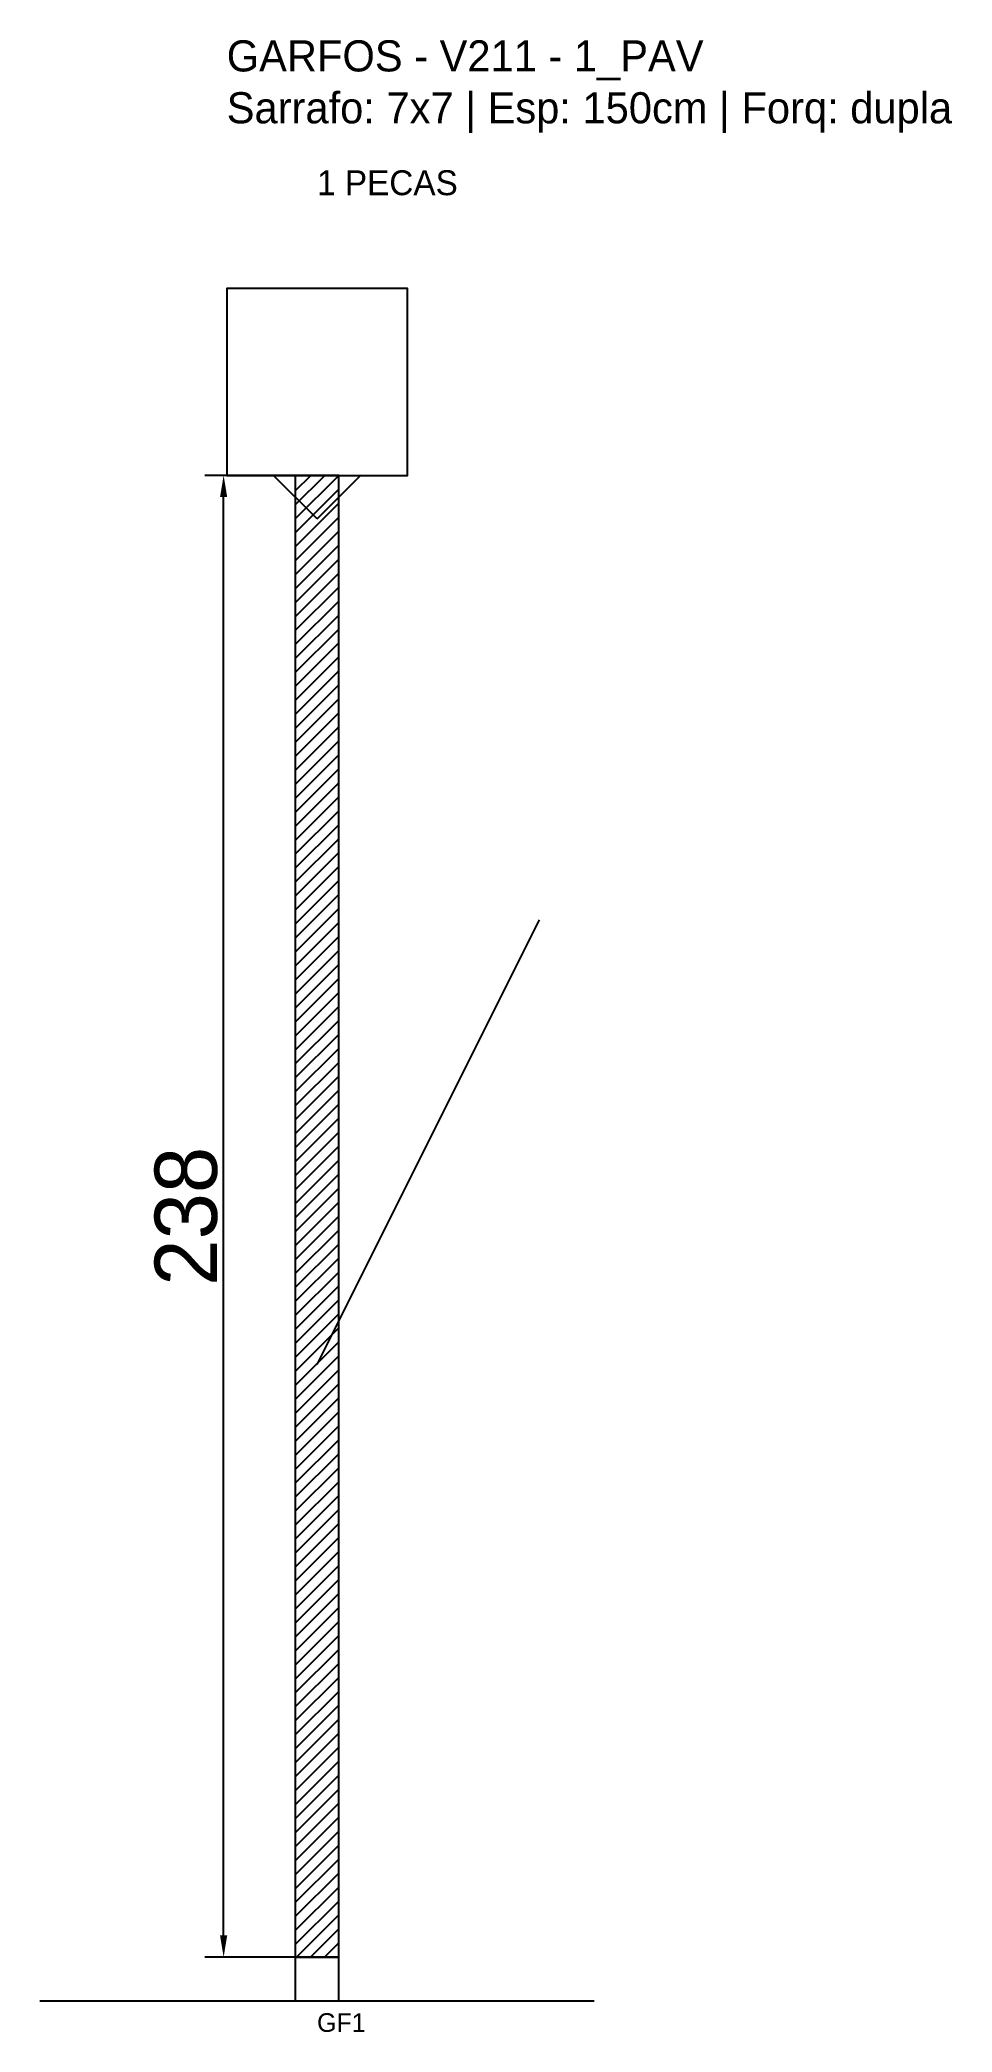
# Model space of a CAD drawing. Header units: metres. Extents: x -30 to 116, y -12 to 308.
import ezdxf

# ---------------------------------------------------------------- set-up
doc = ezdxf.new("R2010")
doc.units = ezdxf.units.M
for name, color, linetype in [('BARRA_ANCORAGEM', 1, 'Continuous'), ('COTA', 241, 'Continuous'), ('GARFOS OK', 3, 'Continuous'), ('NOME DA VIGA', 6, 'Continuous'), ('SARR_7x7', 40, 'Continuous'), ('VIGAS', 3, 'Continuous')]:
    doc.layers.add(name, color=color, linetype=linetype)
doc.dimstyles.new('EZ DXF', dxfattribs={"dimtxt": 10, "dimasz": 3.5, "dimexe": 3, "dimexo": 1.5, "dimgap": 1, "dimtad": 1, "dimdec": 1, "dimdsep": 46, "dimcen": 2.5, "dimazin": 3, "dimtfac": 1, "dimtmove": 0, "dimatfit": 3})

msp = doc.modelspace()

# ---------------------------------------------------------------- hatches: boundary and pattern name
at = {"layer": 'COTA'}
h = msp.add_hatch(dxfattribs=at)
h.set_pattern_fill('ANSI31', scale=0.5)
h.paths.add_polyline_path([(11, 0), (18, 0), (18, 238), (11, 238)])

# ---------------------------------------------------------------- linework, layer by layer
at = {"layer": 'BARRA_ANCORAGEM'}
msp.add_line((14.5, 95.2), (50.2, 166.6), dxfattribs=at)
at = {"layer": 'GARFOS OK'}
for p, q in [((14.5, 231), (7.5, 238)), ((7.5, 238), (21.5, 238)), ((14.5, 231), (21.5, 238))]:
    msp.add_line(p, q, dxfattribs=at)
at = {"layer": 'GARFOS OK', "linetype": 'CONTINUOUS'}
msp.add_line((-30, -7), (59, -7), dxfattribs=at)
at = {"layer": 'GARFOS OK'}
msp.add_lwpolyline([(11, 0), (18, 0), (18, 238), (11, 238), (11, 0)], dxfattribs=at)
at = {"layer": 'SARR_7x7'}
msp.add_lwpolyline([(11, -7), (18, -7), (18, 0), (11, 0), (11, -7)], dxfattribs=at)
at = {"layer": 'VIGAS'}
msp.add_lwpolyline([(0, 238), (29, 238), (29, 268), (0, 268), (0, 238)], dxfattribs=at)

# ---------------------------------------------------------------- texts
at = {"layer": 'NOME DA VIGA'}
for s, height, p in [('1 PECAS', 4, (14.5, 283)), ('GF1', 3, (14.5, -12))]:
    msp.add_text(s, height=height, dxfattribs=at).set_placement(p)
at = {"layer": 'NOME DA VIGA', "insert": (0, 293), "char_height": 5, "attachment_point": 7}
msp.add_mtext('GARFOS - V211 - 1_PAV\\PSarrafo: 7x7 | Esp: 150cm | Forq: dupla', dxfattribs=at)

# ---------------------------------------------------------------- dimensions: what is measured, and where the dimension line sits
at = {"layer": 'COTA'}
msp.add_linear_dim(base=(-0.5, 0), p1=(14.5, 0), p2=(14.5, 238), angle=90, dimstyle='EZ DXF', dxfattribs=at).render()

doc.saveas('drawing.dxf')
